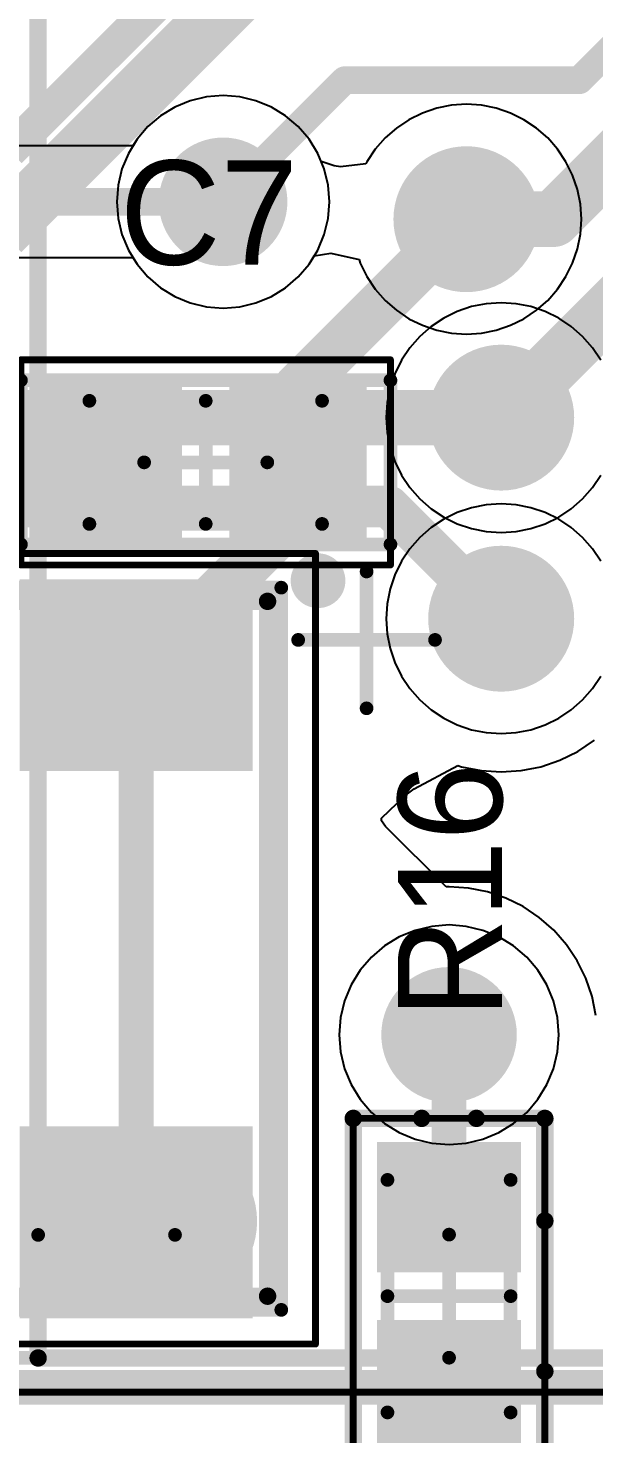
# Model space of a CAD drawing. Header units: millimetres. Extents: x 5.97 to 14.78, y 3.86 to 11.35.
# Drawn here: x 11.1826 to 11.3454, y 7.4865 to 7.8911 of the extents above; entities that cross this region are included whole.
import ezdxf

# ---------------------------------------------------------------- set-up
doc = ezdxf.new("R2010")
doc.units = ezdxf.units.MM
doc.header["$MEASUREMENT"] = 0
for name, color, linetype in [('BottomLayer', 5, 'Continuous'), ('BottomOverlay', 54, 'Continuous'), ('Mechanical13', 56, 'Continuous'), ('Mechanical15', 56, 'Continuous'), ('MidLayer1', 16, 'Continuous'), ('MidLayer2', 76, 'Continuous'), ('MultiLayer', 9, 'Continuous'), ('TopLayer', 1, 'Continuous'), ('TopOverlay', 2, 'Continuous'), ('TopPaste', 8, 'Continuous'), ('TopSolder', 216, 'Continuous')]:
    doc.layers.add(name, color=color, linetype=linetype)

# ---------------------------------------------------------------- blocks, each defined once
blk = doc.blocks.new('XOSC_7X5___136')
at = {"layer": 'Mechanical13', "const_width": 0.00394}
for points in [[(0.14173, 0.10394), (-0.14173, 0.10394)], [(-0.14173, 0.10394), (-0.14173, -0.10394)], [(0.14173, 0.10394), (0.14173, -0.10394)], [(0.14173, -0.10394), (-0.14173, -0.10394)]]:
    blk.add_lwpolyline(points, dxfattribs=at)
at = {"layer": 'Mechanical13', "const_width": 0.00197}
for points in [[(-0.14272, 0.10394, 1), (-0.14075, 0.10394, 1)], [(-0.14272, 0.10394, 1), (-0.14075, 0.10394, 1)], [(0.14075, 0.10394, 1), (0.14272, 0.10394, 1)], [(0.14075, 0.10394, 1), (0.14272, 0.10394, 1)], [(-0.14272, -0.10394, 1), (-0.14075, -0.10394, 1)], [(-0.14272, -0.10394, 1), (-0.14075, -0.10394, 1)], [(0.14075, -0.10394, 1), (0.14272, -0.10394, 1)], [(0.14075, -0.10394, 1), (0.14272, -0.10394, 1)]]:
    blk.add_lwpolyline(points, format="xyb", close=True, dxfattribs=at)
at = {"layer": 'Mechanical15'}
for points, const_width in [([(0.15157, 0.11378), (-0.15157, 0.11378)], 0.00197), ([(-0.15157, 0.11378), (-0.15157, -0.11378)], 0.00197), ([(0.15157, 0.11378), (0.15157, -0.11378)], 0.00197), ([(0, 0.01969), (0, -0.01969)], 0.00394), ([(0.01969, 0), (-0.01969, 0)], 0.00394), ([(0.15157, -0.11378), (-0.15157, -0.11378)], 0.00197)]:
    blk.add_lwpolyline(points, dxfattribs=dict(at, const_width=const_width))
for points, const_width in [([(-0.15207, 0.11378, 1), (-0.15108, 0.11378, 1)], 0.000984), ([(-0.15207, 0.11378, 1), (-0.15108, 0.11378, 1)], 0.000984), ([(0.15108, 0.11378, 1), (0.15207, 0.11378, 1)], 0.000984), ([(0.15108, 0.11378, 1), (0.15207, 0.11378, 1)], 0.000984), ([(-0.00098, 0.01969, 1), (0.00098, 0.01969, 1)], 0.00197), ([(-0.02067, 0, 1), (-0.0187, 0, 1)], 0.00197), ([(0.0187, 0, 1), (0.02067, 0, 1)], 0.00197), ([(-0.00098, -0.01969, 1), (0.00098, -0.01969, 1)], 0.00197), ([(-0.15207, -0.11378, 1), (-0.15108, -0.11378, 1)], 0.000984), ([(-0.15207, -0.11378, 1), (-0.15108, -0.11378, 1)], 0.000984), ([(0.15108, -0.11378, 1), (0.15207, -0.11378, 1)], 0.000984), ([(0.15108, -0.11378, 1), (0.15207, -0.11378, 1)], 0.000984)]:
    blk.add_lwpolyline(points, format="xyb", close=True, dxfattribs=dict(at, const_width=const_width))
at = {"layer": 'TopLayer'}
for points in [[(-0.06949, 0.05413), (-0.06949, 0.10335), (-0.13051, 0.05413), (-0.13051, 0.10335)], [(0.13051, 0.05413), (0.13051, 0.10335), (0.06949, 0.05413), (0.06949, 0.10335)], [(-0.06949, -0.10335), (-0.06949, -0.05413), (-0.13051, -0.10335), (-0.13051, -0.05413)], [(0.13051, -0.10335), (0.13051, -0.05413), (0.06949, -0.10335), (0.06949, -0.05413)]]:
    blk.add_solid(points, dxfattribs=at)
at = {"layer": 'TopOverlay', "const_width": 0.005}
for points in [[(-0.13779, 0.10001), (-0.1378, 0.1)], [(-0.1378, 0.1), (-0.1378, -0.1)], [(0.1378, 0.10001), (-0.13779, 0.10001)], [(0.1378, 0.10001), (0.1378, -0.1)], [(0.1378, -0.1), (-0.13778, -0.1)]]:
    blk.add_lwpolyline(points, dxfattribs=at)
at = {"layer": 'TopOverlay'}
for points, const_width in [([(-0.13905, 0.1, 1), (-0.13655, 0.1, 1)], 0.0025), ([(-0.13905, 0.1, 1), (-0.13655, 0.1, 1)], 0.0025), ([(-0.13904, 0.10001, 1), (-0.13654, 0.10001, 1)], 0.0025), ([(-0.13904, 0.10001, 1), (-0.13654, 0.10001, 1)], 0.0025), ([(0.13655, 0.10001, 1), (0.13905, 0.10001, 1)], 0.0025), ([(0.13655, 0.10001, 1), (0.13905, 0.10001, 1)], 0.0025), ([(-0.14837, -0.10594, 1), (-0.15625, -0.10594, 1)], 0.00787), ([(-0.13905, -0.1, 1), (-0.13655, -0.1, 1)], 0.0025), ([(-0.13903, -0.1, 1), (-0.13653, -0.1, 1)], 0.0025), ([(0.13655, -0.1, 1), (0.13905, -0.1, 1)], 0.0025), ([(0.13655, -0.1, 1), (0.13905, -0.1, 1)], 0.0025), ([(-0.15821, -0.10594, 1), (-0.15428, -0.10594, 1)], 0.00394), ([(-0.15034, -0.10594, 1), (-0.1464, -0.10594, 1)], 0.00394)]:
    blk.add_lwpolyline(points, format="xyb", close=True, dxfattribs=dict(at, const_width=const_width))
at = {"layer": 'TopPaste'}
for points in [[(-0.06649, 0.05113), (-0.06649, 0.10635), (-0.13351, 0.05113), (-0.13351, 0.10635)], [(0.13351, 0.05113), (0.13351, 0.10635), (0.06649, 0.05113), (0.06649, 0.10635)], [(-0.06649, -0.10635), (-0.06649, -0.05113), (-0.13351, -0.10635), (-0.13351, -0.05113)], [(0.13351, -0.10635), (0.13351, -0.05113), (0.06649, -0.10635), (0.06649, -0.05113)]]:
    blk.add_solid(points, dxfattribs=at)
at = {"layer": 'TopSolder'}
for points in [[(-0.06699, 0.05163), (-0.06699, 0.10585), (-0.13301, 0.05163), (-0.13301, 0.10585)], [(0.13301, 0.05163), (0.13301, 0.10585), (0.06699, 0.05163), (0.06699, 0.10585)], [(-0.06699, -0.10585), (-0.06699, -0.05163), (-0.13301, -0.10585), (-0.13301, -0.05163)], [(0.13301, -0.10585), (0.13301, -0.05163), (0.06699, -0.10585), (0.06699, -0.05163)]]:
    blk.add_solid(points, dxfattribs=at)
blk = doc.blocks.new('28_SSOP_B_181')
at = {"layer": 'BottomOverlay', "const_width": 0.005}
for points in [[(-0.09449, -0.20669), (-0.09449, 0.20669)], [(-0.09449, -0.20669), (0.09449, -0.20669)]]:
    blk.add_lwpolyline(points, dxfattribs=at)
at = {"layer": 'BottomOverlay'}
for points, const_width in [([(-0.04331, -0.16732, 1), (-0.06693, -0.16732, 1)], 0.02362), ([(-0.07283, -0.16732, 1), (-0.06102, -0.16732, 1)], 0.01181), ([(-0.04921, -0.16732, 1), (-0.0374, -0.16732, 1)], 0.01181), ([(-0.09574, -0.20669, 1), (-0.09324, -0.20669, 1)], 0.0025), ([(-0.09574, -0.20669, 1), (-0.09324, -0.20669, 1)], 0.0025)]:
    blk.add_lwpolyline(points, format="xyb", close=True, dxfattribs=dict(at, const_width=const_width))
at = {"layer": 'Mechanical13'}
for points, const_width in [([(-0.05512, -0.17126, 1), (-0.09449, -0.17126, 1)], 0.00394), ([(-0.09547, -0.17126, 1), (-0.0935, -0.17126, 1)], 0.00197), ([(-0.0561, -0.17126, 1), (-0.05413, -0.17126, 1)], 0.00197)]:
    blk.add_lwpolyline(points, format="xyb", close=True, dxfattribs=dict(at, const_width=const_width))
at = {"layer": 'Mechanical13', "const_width": 0.00394}
blk.add_lwpolyline([(-0.11024, -0.20669), (0.11024, -0.20669)], dxfattribs=at)
at = {"layer": 'Mechanical15'}
for points, const_width in [([(0, -0.01969), (0, 0.01969)], 0.00394), ([(-0.01969, 0), (0.01969, 0)], 0.00394), ([(-0.18504, -0.21654), (0.18504, -0.21654)], 0.00197)]:
    blk.add_lwpolyline(points, dxfattribs=dict(at, const_width=const_width))
at = {"layer": 'Mechanical15', "const_width": 0.00197}
for points in [[(-0.00098, 0.01969, 1), (0.00098, 0.01969, 1)], [(-0.02067, 0, 1), (-0.0187, 0, 1)], [(0.0187, 0, 1), (0.02067, 0, 1)], [(-0.00098, -0.01969, 1), (0.00098, -0.01969, 1)]]:
    blk.add_lwpolyline(points, format="xyb", close=True, dxfattribs=at)
blk = doc.blocks.new('0603C_215')
at = {"layer": 'Mechanical13', "const_width": 0.00394}
for points in [[(-0.03346, -0.01772), (-0.03346, 0.01772)], [(-0.03346, 0.01772), (0.03346, 0.01772)], [(0.03346, -0.01772), (0.03346, 0.01772)], [(-0.03346, -0.01772), (0.03346, -0.01772)]]:
    blk.add_lwpolyline(points, dxfattribs=at)
at = {"layer": 'Mechanical13', "const_width": 0.00197}
for points in [[(-0.03445, 0.01772, 1), (-0.03248, 0.01772, 1)], [(-0.03445, 0.01772, 1), (-0.03248, 0.01772, 1)], [(0.03248, 0.01772, 1), (0.03445, 0.01772, 1)], [(0.03248, 0.01772, 1), (0.03445, 0.01772, 1)], [(-0.03445, -0.01772, 1), (-0.03248, -0.01772, 1)], [(-0.03445, -0.01772, 1), (-0.03248, -0.01772, 1)], [(0.03248, -0.01772, 1), (0.03445, -0.01772, 1)], [(0.03248, -0.01772, 1), (0.03445, -0.01772, 1)]]:
    blk.add_lwpolyline(points, format="xyb", close=True, dxfattribs=at)
at = {"layer": 'Mechanical15'}
for points, const_width in [([(-0.05315, 0.02953), (-0.05315, -0.02953)], 0.00197), ([(-0.05315, 0.02953), (0.05315, 0.02953)], 0.00197), ([(0.05315, -0.02953), (0.05315, 0.02953)], 0.00197), ([(0, -0.01772), (0, 0.01772)], 0.00394), ([(-0.01772, 0), (0.01772, 0)], 0.00394), ([(-0.05315, -0.02953), (0.05315, -0.02953)], 0.00197)]:
    blk.add_lwpolyline(points, dxfattribs=dict(at, const_width=const_width))
for points, const_width in [([(-0.05364, 0.02953, 1), (-0.05266, 0.02953, 1)], 0.000984), ([(-0.05364, 0.02953, 1), (-0.05266, 0.02953, 1)], 0.000984), ([(0.05266, 0.02953, 1), (0.05364, 0.02953, 1)], 0.000984), ([(0.05266, 0.02953, 1), (0.05364, 0.02953, 1)], 0.000984), ([(-0.00098, 0.01772, 1), (0.00098, 0.01772, 1)], 0.00197), ([(-0.0187, 0, 1), (-0.01673, 0, 1)], 0.00197), ([(0.01673, 0, 1), (0.0187, 0, 1)], 0.00197), ([(-0.00098, -0.01772, 1), (0.00098, -0.01772, 1)], 0.00197), ([(-0.05364, -0.02953, 1), (-0.05266, -0.02953, 1)], 0.000984), ([(-0.05364, -0.02953, 1), (-0.05266, -0.02953, 1)], 0.000984), ([(0.05266, -0.02953, 1), (0.05364, -0.02953, 1)], 0.000984), ([(0.05266, -0.02953, 1), (0.05364, -0.02953, 1)], 0.000984)]:
    blk.add_lwpolyline(points, format="xyb", close=True, dxfattribs=dict(at, const_width=const_width))
at = {"layer": 'TopLayer'}
for points in [[(-0.00984, -0.0187), (-0.00984, 0.0187), (-0.04331, -0.0187), (-0.04331, 0.0187)], [(0.04331, -0.0187), (0.04331, 0.0187), (0.00984, -0.0187), (0.00984, 0.0187)]]:
    blk.add_solid(points, dxfattribs=at)
at = {"layer": 'TopOverlay', "const_width": 0.00394}
for points in [[(-0.05315, 0.02362), (0.05315, 0.02362)], [(-0.05315, -0.02362), (-0.05315, 0.02362)], [(0.05315, -0.02362), (0.05315, 0.02362)], [(-0.05315, -0.02362), (0.05315, -0.02362)]]:
    blk.add_lwpolyline(points, dxfattribs=at)
at = {"layer": 'TopOverlay', "const_width": 0.00197}
for points in [[(-0.05413, 0.02362, 1), (-0.05217, 0.02362, 1)], [(-0.05413, 0.02362, 1), (-0.05217, 0.02362, 1)], [(0.05217, 0.02362, 1), (0.05413, 0.02362, 1)], [(0.05217, 0.02362, 1), (0.05413, 0.02362, 1)], [(-0.05413, -0.02362, 1), (-0.05217, -0.02362, 1)], [(-0.05413, -0.02362, 1), (-0.05217, -0.02362, 1)], [(0.05217, -0.02362, 1), (0.05413, -0.02362, 1)], [(0.05217, -0.02362, 1), (0.05413, -0.02362, 1)]]:
    blk.add_lwpolyline(points, format="xyb", close=True, dxfattribs=at)
at = {"layer": 'TopPaste'}
for points in [[(-0.00684, -0.0217), (-0.00684, 0.0217), (-0.04631, -0.0217), (-0.04631, 0.0217)], [(0.04631, -0.0217), (0.04631, 0.0217), (0.00684, -0.0217), (0.00684, 0.0217)]]:
    blk.add_solid(points, dxfattribs=at)
at = {"layer": 'TopSolder'}
for points in [[(-0.00734, -0.0212), (-0.00734, 0.0212), (-0.04581, -0.0212), (-0.04581, 0.0212)], [(0.04581, -0.0212), (0.04581, 0.0212), (0.00734, -0.0212), (0.00734, 0.0212)]]:
    blk.add_solid(points, dxfattribs=at)
blk = doc.blocks.new('0603R_235')
at = {"layer": 'Mechanical13', "const_width": 0.00394}
for points in [[(-0.03346, 0.01772), (-0.03346, -0.01772)], [(-0.03346, 0.01772), (0.03346, 0.01772)], [(0.03346, 0.01772), (0.03346, -0.01772)], [(-0.03346, -0.01772), (0.03346, -0.01772)]]:
    blk.add_lwpolyline(points, dxfattribs=at)
at = {"layer": 'Mechanical13', "const_width": 0.00197}
for points in [[(-0.03445, 0.01772, 1), (-0.03248, 0.01772, 1)], [(-0.03445, 0.01772, 1), (-0.03248, 0.01772, 1)], [(0.03248, 0.01772, 1), (0.03445, 0.01772, 1)], [(0.03248, 0.01772, 1), (0.03445, 0.01772, 1)], [(-0.03445, -0.01772, 1), (-0.03248, -0.01772, 1)], [(-0.03445, -0.01772, 1), (-0.03248, -0.01772, 1)], [(0.03248, -0.01772, 1), (0.03445, -0.01772, 1)], [(0.03248, -0.01772, 1), (0.03445, -0.01772, 1)]]:
    blk.add_lwpolyline(points, format="xyb", close=True, dxfattribs=at)
at = {"layer": 'Mechanical15'}
for points, const_width in [([(-0.05118, 0.02756), (-0.05118, -0.02756)], 0.00197), ([(0.05118, 0.02756), (-0.05118, 0.02756)], 0.00197), ([(0.05118, 0.02756), (0.05118, -0.02756)], 0.00197), ([(0, 0.01772), (0, -0.01772)], 0.00394), ([(-0.01772, 0), (0.01772, 0)], 0.00394), ([(-0.05118, -0.02756), (0.05118, -0.02756)], 0.00197)]:
    blk.add_lwpolyline(points, dxfattribs=dict(at, const_width=const_width))
for points, const_width in [([(-0.05167, 0.02756, 1), (-0.05069, 0.02756, 1)], 0.000984), ([(-0.05167, 0.02756, 1), (-0.05069, 0.02756, 1)], 0.000984), ([(0.05069, 0.02756, 1), (0.05167, 0.02756, 1)], 0.000984), ([(0.05069, 0.02756, 1), (0.05167, 0.02756, 1)], 0.000984), ([(-0.00098, 0.01772, 1), (0.00098, 0.01772, 1)], 0.00197), ([(-0.0187, 0, 1), (-0.01673, 0, 1)], 0.00197), ([(0.01673, 0, 1), (0.0187, 0, 1)], 0.00197), ([(-0.00098, -0.01772, 1), (0.00098, -0.01772, 1)], 0.00197), ([(-0.05167, -0.02756, 1), (-0.05069, -0.02756, 1)], 0.000984), ([(-0.05167, -0.02756, 1), (-0.05069, -0.02756, 1)], 0.000984), ([(0.05069, -0.02756, 1), (0.05167, -0.02756, 1)], 0.000984), ([(0.05069, -0.02756, 1), (0.05167, -0.02756, 1)], 0.000984)]:
    blk.add_lwpolyline(points, format="xyb", close=True, dxfattribs=dict(at, const_width=const_width))
at = {"layer": 'TopLayer'}
for points in [[(-0.00984, -0.01772), (-0.00984, 0.01772), (-0.04134, -0.01772), (-0.04134, 0.01772)], [(0.04134, -0.01772), (0.04134, 0.01772), (0.00984, -0.01772), (0.00984, 0.01772)]]:
    blk.add_solid(points, dxfattribs=at)
at = {"layer": 'TopOverlay', "const_width": 0.005}
for points in [[(-0.05118, 0.02756), (-0.05118, 0.00787)], [(-0.05118, 0.02756), (-0.02165, 0.02756)], [(-0.02165, 0.02756), (0.02165, 0.02756)], [(0.05118, 0.02756), (0.02165, 0.02756)], [(0.05118, 0.02756), (0.05118, -0.02756)], [(-0.05118, 0.00787), (-0.05118, -0.00787)], [(-0.05118, -0.00787), (-0.05118, -0.02756)], [(-0.05118, -0.02756), (0.05118, -0.02756)]]:
    blk.add_lwpolyline(points, dxfattribs=at)
at = {"layer": 'TopOverlay', "const_width": 0.0025}
for points in [[(-0.05243, 0.02756, 1), (-0.04993, 0.02756, 1)], [(-0.05243, 0.02756, 1), (-0.04993, 0.02756, 1)], [(-0.0229, 0.02756, 1), (-0.0204, 0.02756, 1)], [(-0.0229, 0.02756, 1), (-0.0204, 0.02756, 1)], [(0.0204, 0.02756, 1), (0.0229, 0.02756, 1)], [(0.0204, 0.02756, 1), (0.0229, 0.02756, 1)], [(0.04993, 0.02756, 1), (0.05243, 0.02756, 1)], [(0.04993, 0.02756, 1), (0.05243, 0.02756, 1)], [(-0.05243, 0.00787, 1), (-0.04993, 0.00787, 1)], [(-0.05243, 0.00787, 1), (-0.04993, 0.00787, 1)], [(-0.05243, -0.00787, 1), (-0.04993, -0.00787, 1)], [(-0.05243, -0.00787, 1), (-0.04993, -0.00787, 1)], [(-0.05243, -0.02756, 1), (-0.04993, -0.02756, 1)], [(-0.05243, -0.02756, 1), (-0.04993, -0.02756, 1)], [(0.04993, -0.02756, 1), (0.05243, -0.02756, 1)], [(0.04993, -0.02756, 1), (0.05243, -0.02756, 1)]]:
    blk.add_lwpolyline(points, format="xyb", close=True, dxfattribs=at)
at = {"layer": 'TopPaste'}
for points in [[(-0.00684, -0.02072), (-0.00684, 0.02072), (-0.04434, -0.02072), (-0.04434, 0.02072)], [(0.04434, -0.02072), (0.04434, 0.02072), (0.00684, -0.02072), (0.00684, 0.02072)]]:
    blk.add_solid(points, dxfattribs=at)
at = {"layer": 'TopSolder'}
for points in [[(-0.00734, -0.02022), (-0.00734, 0.02022), (-0.04384, -0.02022), (-0.04384, 0.02022)], [(0.04384, -0.02022), (0.04384, 0.02022), (0.00734, -0.02022), (0.00734, 0.02022)]]:
    blk.add_solid(points, dxfattribs=at)

msp = doc.modelspace()

# ---------------------------------------------------------------- linework, layer by layer
at = {"layer": 'BottomLayer'}
for points, const_width in [([(11.17726, 7.85575), (11.25122, 7.92971)], 0.01), ([(11.17712, 7.83016), (11.26922, 7.92226)], 0.01), ([(11.3412, 7.8761), (11.36643, 7.90134)], 0.008), ([(11.33372, 7.8361), (11.37896, 7.88134)], 0.016), ([(11.23872, 7.8411), (11.27372, 7.8761)], 0.008), ([(11.27372, 7.8761), (11.3412, 7.8761)], 0.008), ([(11.30872, 7.8361), (11.33372, 7.8361)], 0.016), ([(11.31872, 7.77898), (11.3699, 7.83016)], 0.016), ([(11.13728, 7.77898), (11.31872, 7.77898)], 0.016), ([(11.13728, 7.75339), (11.28644, 7.75339)], 0.012), ([(11.28644, 7.75339), (11.31872, 7.7211)], 0.012), ([(10.78911, 7.49989), (11.61111, 7.49989)], 0.01)]:
    msp.add_lwpolyline(points, dxfattribs=dict(at, const_width=const_width))
for points, const_width in [([(11.27172, 7.8761, 1), (11.27572, 7.8761, 1)], 0.004), ([(11.27172, 7.8761, 1), (11.27572, 7.8761, 1)], 0.004), ([(11.3392, 7.8761, 1), (11.3432, 7.8761, 1)], 0.004), ([(11.3392, 7.8761, 1), (11.3432, 7.8761, 1)], 0.004), ([(11.23247, 7.8411, 1), (11.24497, 7.8411, 1)], 0.0125), ([(11.30172, 7.8361, 1), (11.31572, 7.8361, 1)], 0.014), ([(11.23672, 7.8411, 1), (11.24072, 7.8411, 1)], 0.004), ([(11.30472, 7.8361, 1), (11.31272, 7.8361, 1)], 0.008), ([(11.32972, 7.8361, 1), (11.33772, 7.8361, 1)], 0.008), ([(11.32972, 7.8361, 1), (11.33772, 7.8361, 1)], 0.008), ([(11.31172, 7.77898, 1), (11.32572, 7.77898, 1)], 0.014), ([(11.31472, 7.77898, 1), (11.32272, 7.77898, 1)], 0.008), ([(11.31472, 7.77898, 1), (11.32272, 7.77898, 1)], 0.008), ([(11.28344, 7.75339, 1), (11.28944, 7.75339, 1)], 0.006), ([(11.28344, 7.75339, 1), (11.28944, 7.75339, 1)], 0.006), ([(11.31172, 7.7211, 1), (11.32572, 7.7211, 1)], 0.014), ([(11.31572, 7.7211, 1), (11.32172, 7.7211, 1)], 0.006), ([(11.29747, 7.60134, 1), (11.30997, 7.60134, 1)], 0.0125)]:
    msp.add_lwpolyline(points, format="xyb", close=True, dxfattribs=dict(at, const_width=const_width))
at = {"layer": 'MidLayer1'}
for p, q in [((11.22927, 7.8702), (11.22483, 7.86836)), ((11.23393, 7.87132), (11.22927, 7.8702)), ((11.23872, 7.8717), (11.23393, 7.87132)), ((11.24351, 7.87132), (11.23872, 7.8717)), ((11.24817, 7.8702), (11.24351, 7.87132)), ((11.25261, 7.86836), (11.24817, 7.8702)), ((11.22483, 7.86836), (11.22074, 7.86586)), ((11.2567, 7.86586), (11.25261, 7.86836)), ((11.29606, 7.86666), (11.29219, 7.86474)), ((11.30016, 7.86805), (11.29606, 7.86666)), ((11.3044, 7.86889), (11.30016, 7.86805)), ((11.30872, 7.86917), (11.3044, 7.86889)), ((11.31304, 7.86889), (11.30872, 7.86917)), ((11.31728, 7.86805), (11.31304, 7.86889)), ((11.32138, 7.86666), (11.31728, 7.86805)), ((11.32526, 7.86474), (11.32138, 7.86666)), ((11.21709, 7.86274), (11.21397, 7.85909)), ((11.22074, 7.86586), (11.21709, 7.86274)), ((11.26035, 7.86274), (11.2567, 7.86586)), ((11.26347, 7.85909), (11.26035, 7.86274)), ((11.28859, 7.86234), (11.28534, 7.85949)), ((11.29219, 7.86474), (11.28859, 7.86234)), ((11.32885, 7.86234), (11.32526, 7.86474)), ((11.33211, 7.85949), (11.32885, 7.86234)), ((11.21397, 7.85909), (11.21146, 7.85499)), ((11.26598, 7.85499), (11.26347, 7.85909)), ((11.28534, 7.85949), (11.28248, 7.85624)), ((11.33496, 7.85624), (11.33211, 7.85949)), ((11.21146, 7.85499), (11.20962, 7.85056)), ((11.26691, 7.85274), (11.26598, 7.85499)), ((11.28248, 7.85624), (11.28008, 7.85264)), ((11.33736, 7.85264), (11.33496, 7.85624)), ((11.20962, 7.85056), (11.2085, 7.84589)), ((11.27065, 7.85142), (11.26691, 7.85274)), ((11.27254, 7.85115), (11.27065, 7.85142)), ((11.2798, 7.85206), (11.27254, 7.85115)), ((11.28008, 7.85264), (11.2798, 7.85206)), ((11.33927, 7.84876), (11.33736, 7.85264)), ((11.34066, 7.84466), (11.33927, 7.84876)), ((11.2085, 7.84589), (11.20813, 7.8411)), ((11.34151, 7.84042), (11.34066, 7.84466)), ((11.20813, 7.8411), (11.2085, 7.83632)), ((11.34179, 7.8361), (11.34151, 7.84042)), ((11.2085, 7.83632), (11.20962, 7.83165)), ((11.34151, 7.83179), (11.34179, 7.8361)), ((11.20962, 7.83165), (11.21146, 7.82721)), ((11.34066, 7.82754), (11.34151, 7.83179)), ((11.21146, 7.82721), (11.21397, 7.82312)), ((11.26494, 7.82552), (11.26973, 7.82634)), ((11.26973, 7.82634), (11.27783, 7.82445)), ((11.33927, 7.82345), (11.34066, 7.82754)), ((11.21397, 7.82312), (11.21709, 7.81947)), ((11.26035, 7.81947), (11.26347, 7.82312)), ((11.26347, 7.82312), (11.26494, 7.82552)), ((11.27783, 7.82445), (11.27817, 7.82345)), ((11.27817, 7.82345), (11.28008, 7.81957)), ((11.33736, 7.81957), (11.33927, 7.82345)), ((11.21709, 7.81947), (11.22074, 7.81635)), ((11.2567, 7.81635), (11.26035, 7.81947)), ((11.28008, 7.81957), (11.28248, 7.81597)), ((11.33496, 7.81597), (11.33736, 7.81957)), ((11.22074, 7.81635), (11.22483, 7.81384)), ((11.22483, 7.81384), (11.22927, 7.81201)), ((11.24817, 7.81201), (11.25261, 7.81384)), ((11.25261, 7.81384), (11.2567, 7.81635)), ((11.28248, 7.81597), (11.28534, 7.81272)), ((11.33211, 7.81272), (11.33496, 7.81597)), ((11.22927, 7.81201), (11.23393, 7.81089)), ((11.23393, 7.81089), (11.23872, 7.81051)), ((11.23872, 7.81051), (11.24351, 7.81089)), ((11.24351, 7.81089), (11.24817, 7.81201)), ((11.28534, 7.81272), (11.28859, 7.80987)), ((11.28859, 7.80987), (11.29219, 7.80746)), ((11.32526, 7.80746), (11.32885, 7.80987)), ((11.32885, 7.80987), (11.33211, 7.81272)), ((11.29219, 7.80746), (11.29606, 7.80555)), ((11.29606, 7.80555), (11.30016, 7.80416)), ((11.31728, 7.80416), (11.32138, 7.80555)), ((11.32138, 7.80555), (11.32526, 7.80746)), ((11.30016, 7.80416), (11.3044, 7.80332)), ((11.3044, 7.80332), (11.30872, 7.80303)), ((11.30872, 7.80303), (11.31304, 7.80332)), ((11.31304, 7.80332), (11.31728, 7.80416)), ((11.31016, 7.75305), (11.30606, 7.75166)), ((11.3144, 7.75389), (11.31016, 7.75305)), ((11.31872, 7.75417), (11.3144, 7.75389)), ((11.32304, 7.75389), (11.31872, 7.75417)), ((11.32728, 7.75305), (11.32304, 7.75389)), ((11.33138, 7.75166), (11.32728, 7.75305)), ((11.30219, 7.74974), (11.29859, 7.74734)), ((11.30606, 7.75166), (11.30219, 7.74974)), ((11.33526, 7.74974), (11.33138, 7.75166)), ((11.33885, 7.74734), (11.33526, 7.74974)), ((11.29859, 7.74734), (11.29534, 7.74449)), ((11.34211, 7.74449), (11.33885, 7.74734)), ((11.29248, 7.74124), (11.29008, 7.73764)), ((11.29534, 7.74449), (11.29248, 7.74124)), ((11.34496, 7.74124), (11.34211, 7.74449)), ((11.34736, 7.73764), (11.34496, 7.74124)), ((11.29008, 7.73764), (11.28817, 7.73376)), ((11.28817, 7.73376), (11.28678, 7.72966)), ((11.28678, 7.72966), (11.28593, 7.72542)), ((11.28593, 7.72542), (11.28565, 7.7211)), ((11.28565, 7.7211), (11.28593, 7.71679)), ((11.28593, 7.71679), (11.28678, 7.71254)), ((11.28678, 7.71254), (11.28817, 7.70845)), ((11.28817, 7.70845), (11.29008, 7.70457)), ((11.29008, 7.70457), (11.29248, 7.70097)), ((11.34496, 7.70097), (11.34736, 7.70457)), ((11.29248, 7.70097), (11.29534, 7.69772)), ((11.34211, 7.69772), (11.34496, 7.70097)), ((11.29534, 7.69772), (11.29859, 7.69487)), ((11.33885, 7.69487), (11.34211, 7.69772)), ((11.29859, 7.69487), (11.30219, 7.69246)), ((11.30219, 7.69246), (11.30606, 7.69055)), ((11.33138, 7.69055), (11.33526, 7.69246)), ((11.33526, 7.69246), (11.33885, 7.69487)), ((11.30606, 7.69055), (11.31016, 7.68916)), ((11.31016, 7.68916), (11.3144, 7.68832)), ((11.3144, 7.68832), (11.31872, 7.68803)), ((11.31872, 7.68803), (11.32304, 7.68832)), ((11.32304, 7.68832), (11.32728, 7.68916)), ((11.32728, 7.68916), (11.33138, 7.69055)), ((11.29878, 7.63255), (11.29396, 7.63139)), ((11.30372, 7.63294), (11.29878, 7.63255)), ((11.30866, 7.63255), (11.30372, 7.63294)), ((11.31348, 7.63139), (11.30866, 7.63255)), ((11.28938, 7.62949), (11.28515, 7.6269)), ((11.29396, 7.63139), (11.28938, 7.62949)), ((11.31807, 7.62949), (11.31348, 7.63139)), ((11.32229, 7.6269), (11.31807, 7.62949)), ((11.28138, 7.62368), (11.27816, 7.61991)), ((11.28515, 7.6269), (11.28138, 7.62368)), ((11.32606, 7.62368), (11.32229, 7.6269)), ((11.32928, 7.61991), (11.32606, 7.62368)), ((11.27816, 7.61991), (11.27557, 7.61568)), ((11.33187, 7.61568), (11.32928, 7.61991)), ((11.27557, 7.61568), (11.27367, 7.6111)), ((11.33377, 7.6111), (11.33187, 7.61568)), ((11.27367, 7.6111), (11.27251, 7.60628)), ((11.33493, 7.60628), (11.33377, 7.6111)), ((11.27251, 7.60628), (11.27212, 7.60134)), ((11.33532, 7.60134), (11.33493, 7.60628)), ((11.27212, 7.60134), (11.27251, 7.5964)), ((11.33493, 7.5964), (11.33532, 7.60134)), ((11.27251, 7.5964), (11.27367, 7.59157)), ((11.33377, 7.59157), (11.33493, 7.5964)), ((11.27367, 7.59157), (11.27557, 7.58699)), ((11.33187, 7.58699), (11.33377, 7.59157)), ((11.27557, 7.58699), (11.27816, 7.58277)), ((11.32928, 7.58277), (11.33187, 7.58699)), ((11.27816, 7.58277), (11.28138, 7.579)), ((11.28138, 7.579), (11.28515, 7.57578)), ((11.32229, 7.57578), (11.32606, 7.579)), ((11.32606, 7.579), (11.32928, 7.58277)), ((11.28515, 7.57578), (11.28938, 7.57318)), ((11.31807, 7.57318), (11.32229, 7.57578)), ((11.28938, 7.57318), (11.29396, 7.57129)), ((11.29396, 7.57129), (11.29878, 7.57013)), ((11.30866, 7.57013), (11.31348, 7.57129)), ((11.31348, 7.57129), (11.31807, 7.57318)), ((11.29878, 7.57013), (11.30372, 7.56974)), ((11.30372, 7.56974), (11.30866, 7.57013))]:
    msp.add_line(p, q, dxfattribs=at)
for points, const_width in [([(11.22947, 7.8411, 1), (11.24797, 7.8411, 1)], 0.0185), ([(11.29822, 7.8361, 1), (11.31922, 7.8361, 1)], 0.021), ([(11.30822, 7.77898, 1), (11.32922, 7.77898, 1)], 0.021), ([(11.30822, 7.7211, 1), (11.32922, 7.7211, 1)], 0.021), ([(11.29397, 7.60134, 1), (11.31347, 7.60134, 1)], 0.0195)]:
    msp.add_lwpolyline(points, format="xyb", close=True, dxfattribs=dict(at, const_width=const_width))
at = {"layer": 'MidLayer2'}
for p, q in [((11.22927, 7.8702), (11.22483, 7.86836)), ((11.23393, 7.87132), (11.22927, 7.8702)), ((11.23872, 7.8717), (11.23393, 7.87132)), ((11.24351, 7.87132), (11.23872, 7.8717)), ((11.24817, 7.8702), (11.24351, 7.87132)), ((11.25261, 7.86836), (11.24817, 7.8702)), ((11.22483, 7.86836), (11.22074, 7.86586)), ((11.2567, 7.86586), (11.25261, 7.86836)), ((11.21709, 7.86274), (11.21397, 7.85909)), ((11.22074, 7.86586), (11.21709, 7.86274)), ((11.26035, 7.86274), (11.2567, 7.86586)), ((11.26347, 7.85909), (11.26035, 7.86274)), ((11.21397, 7.85909), (11.2128, 7.85718)), ((11.26598, 7.85499), (11.26347, 7.85909)), ((11.2128, 7.85718), (11.02251, 7.85718)), ((11.26782, 7.85056), (11.26598, 7.85499)), ((11.26894, 7.84589), (11.26782, 7.85056)), ((11.26931, 7.8411), (11.26894, 7.84589)), ((11.26894, 7.83632), (11.26931, 7.8411)), ((11.26782, 7.83165), (11.26894, 7.83632)), ((11.26598, 7.82721), (11.26782, 7.83165)), ((11.26347, 7.82312), (11.26598, 7.82721)), ((11.10491, 7.82503), (11.2128, 7.82503)), ((11.2128, 7.82503), (11.21397, 7.82312)), ((11.21397, 7.82312), (11.21709, 7.81947)), ((11.26035, 7.81947), (11.26347, 7.82312)), ((11.21709, 7.81947), (11.22074, 7.81635)), ((11.2567, 7.81635), (11.26035, 7.81947)), ((11.22074, 7.81635), (11.22483, 7.81384)), ((11.22483, 7.81384), (11.22927, 7.81201)), ((11.24817, 7.81201), (11.25261, 7.81384)), ((11.25261, 7.81384), (11.2567, 7.81635)), ((11.22927, 7.81201), (11.23393, 7.81089)), ((11.23393, 7.81089), (11.23872, 7.81051)), ((11.23872, 7.81051), (11.24351, 7.81089)), ((11.24351, 7.81089), (11.24817, 7.81201)), ((11.30606, 7.80953), (11.30219, 7.80762)), ((11.31016, 7.81092), (11.30606, 7.80953)), ((11.3144, 7.81176), (11.31016, 7.81092)), ((11.31872, 7.81205), (11.3144, 7.81176)), ((11.32304, 7.81176), (11.31872, 7.81205)), ((11.32728, 7.81092), (11.32304, 7.81176)), ((11.33138, 7.80953), (11.32728, 7.81092)), ((11.33526, 7.80762), (11.33138, 7.80953)), ((11.30219, 7.80762), (11.29859, 7.80521)), ((11.33885, 7.80521), (11.33526, 7.80762)), ((11.29534, 7.80236), (11.29248, 7.79911)), ((11.29859, 7.80521), (11.29534, 7.80236)), ((11.34211, 7.80236), (11.33885, 7.80521)), ((11.34496, 7.79911), (11.34211, 7.80236)), ((11.29248, 7.79911), (11.29008, 7.79551)), ((11.34736, 7.79551), (11.34496, 7.79911)), ((11.29008, 7.79551), (11.28817, 7.79163)), ((11.28817, 7.79163), (11.28678, 7.78754)), ((11.28678, 7.78754), (11.28593, 7.78329)), ((11.28593, 7.78329), (11.28565, 7.77898)), ((11.28565, 7.77898), (11.28593, 7.77466)), ((11.28593, 7.77466), (11.28678, 7.77042)), ((11.28678, 7.77042), (11.28817, 7.76632)), ((11.28817, 7.76632), (11.29008, 7.76244)), ((11.29008, 7.76244), (11.29248, 7.75884)), ((11.34496, 7.75884), (11.34736, 7.76244)), ((11.29248, 7.75884), (11.29534, 7.75559)), ((11.34211, 7.75559), (11.34496, 7.75884)), ((11.29534, 7.75559), (11.29859, 7.75274)), ((11.33885, 7.75274), (11.34211, 7.75559)), ((11.29859, 7.75274), (11.30219, 7.75034)), ((11.30219, 7.75034), (11.30606, 7.74842)), ((11.33138, 7.74842), (11.33526, 7.75034)), ((11.33526, 7.75034), (11.33885, 7.75274)), ((11.30606, 7.74842), (11.31016, 7.74703)), ((11.31016, 7.74703), (11.3144, 7.74619)), ((11.3144, 7.74619), (11.31872, 7.74591)), ((11.31872, 7.74591), (11.32304, 7.74619)), ((11.32304, 7.74619), (11.32728, 7.74703)), ((11.32728, 7.74703), (11.33138, 7.74842))]:
    msp.add_line(p, q, dxfattribs=at)
for points, const_width in [([(11.22947, 7.8411, 1), (11.24797, 7.8411, 1)], 0.0185), ([(11.29822, 7.8361, 1), (11.31922, 7.8361, 1)], 0.021), ([(11.23672, 7.8411, 1), (11.24072, 7.8411, 1)], 0.004), ([(11.30822, 7.77898, 1), (11.32922, 7.77898, 1)], 0.021), ([(11.30822, 7.7211, 1), (11.32922, 7.7211, 1)], 0.021), ([(11.29397, 7.60134, 1), (11.31347, 7.60134, 1)], 0.0195)]:
    msp.add_lwpolyline(points, format="xyb", close=True, dxfattribs=dict(at, const_width=const_width))
at = {"layer": 'MidLayer2', "const_width": 0.008}
msp.add_lwpolyline([(11.02251, 7.8411), (11.23872, 7.8411)], dxfattribs=at)
at = {"layer": 'MultiLayer'}
for points, const_width in [([(11.22947, 7.8411, 1), (11.24797, 7.8411, 1)], 0.0185), ([(11.29822, 7.8361, 1), (11.31922, 7.8361, 1)], 0.021), ([(11.30822, 7.77898, 1), (11.32922, 7.77898, 1)], 0.021), ([(11.30822, 7.7211, 1), (11.32922, 7.7211, 1)], 0.021), ([(11.29397, 7.60134, 1), (11.31347, 7.60134, 1)], 0.0195)]:
    msp.add_lwpolyline(points, format="xyb", close=True, dxfattribs=dict(at, const_width=const_width))
at = {"layer": 'TopLayer'}
for p, q in [((11.34077, 7.68292), (11.34556, 7.68612)), ((11.33013, 7.67851), (11.33559, 7.68037)), ((11.33559, 7.68037), (11.34077, 7.68292)), ((11.29373, 7.67212), (11.30626, 7.67887)), ((11.30626, 7.67887), (11.30731, 7.67851)), ((11.30731, 7.67851), (11.31297, 7.67739)), ((11.31297, 7.67739), (11.31872, 7.67701)), ((11.31872, 7.67701), (11.32448, 7.67739)), ((11.32448, 7.67739), (11.33013, 7.67851)), ((11.29102, 7.67011), (11.29373, 7.67212)), ((11.28426, 7.6637), (11.29102, 7.67011)), ((11.28426, 7.66292), (11.28426, 7.6637)), ((11.28541, 7.66133), (11.28426, 7.66292)), ((11.3029, 7.64388), (11.28541, 7.66133)), ((11.30372, 7.64393), (11.3029, 7.64388)), ((11.30928, 7.64357), (11.30372, 7.64393)), ((11.31474, 7.64248), (11.30928, 7.64357)), ((11.32002, 7.64069), (11.31474, 7.64248)), ((11.32502, 7.63822), (11.32002, 7.64069)), ((11.32965, 7.63513), (11.32502, 7.63822)), ((11.33384, 7.63145), (11.32965, 7.63513)), ((11.33751, 7.62727), (11.33384, 7.63145)), ((11.34061, 7.62263), (11.33751, 7.62727)), ((11.34307, 7.61764), (11.34061, 7.62263)), ((11.34486, 7.61236), (11.34307, 7.61764)), ((11.34595, 7.6069), (11.34486, 7.61236))]:
    msp.add_line(p, q, dxfattribs=at)
for points, const_width in [([(11.16122, 7.8236), (11.25872, 7.9211)], 0.01), ([(11.2603, 7.78768), (11.30872, 7.8361)], 0.014), ([(11.2603, 7.7661), (11.2603, 7.78768)], 0.014), ([(11.11746, 7.70484), (11.17872, 7.7661)], 0.014), ([(11.17872, 7.7661), (11.20715, 7.7661)], 0.014), ([(11.2603, 7.75142), (11.2603, 7.7661)], 0.014), ([(11.21372, 7.70484), (11.2603, 7.75142)], 0.014), ([(11.21372, 7.54736), (11.21372, 7.70484)], 0.01), ([(11.30372, 7.55169), (11.30372, 7.60134)], 0.01), ([(11.30328, 7.50007), (11.30372, 7.50051)], 0.008), ([(11.30328, 7.43406), (11.30328, 7.50007)], 0.008)]:
    msp.add_lwpolyline(points, dxfattribs=dict(at, const_width=const_width))
for points, const_width in [([(11.23247, 7.8411, 1), (11.24497, 7.8411, 1)], 0.0125), ([(11.30172, 7.8361, 1), (11.31572, 7.8361, 1)], 0.014), ([(11.30522, 7.8361, 1), (11.31222, 7.8361, 1)], 0.007), ([(11.2568, 7.78768, 1), (11.2638, 7.78768, 1)], 0.007), ([(11.2568, 7.78768, 1), (11.2638, 7.78768, 1)], 0.007), ([(11.31172, 7.77898, 1), (11.32572, 7.77898, 1)], 0.014), ([(11.17522, 7.7661, 1), (11.18222, 7.7661, 1)], 0.007), ([(11.17522, 7.7661, 1), (11.18222, 7.7661, 1)], 0.007), ([(11.20365, 7.7661, 1), (11.21065, 7.7661, 1)], 0.007), ([(11.2568, 7.7661, 1), (11.2638, 7.7661, 1)], 0.007), ([(11.2568, 7.7661, 1), (11.2638, 7.7661, 1)], 0.007), ([(11.2568, 7.75142, 1), (11.2638, 7.75142, 1)], 0.007), ([(11.2568, 7.75142, 1), (11.2638, 7.75142, 1)], 0.007), ([(11.31172, 7.7211, 1), (11.32572, 7.7211, 1)], 0.014), ([(11.21022, 7.70484, 1), (11.21722, 7.70484, 1)], 0.007), ([(11.21122, 7.70484, 1), (11.21622, 7.70484, 1)], 0.005), ([(11.29747, 7.60134, 1), (11.30997, 7.60134, 1)], 0.0125), ([(11.30122, 7.60134, 1), (11.30622, 7.60134, 1)], 0.005), ([(11.30122, 7.55169, 1), (11.30622, 7.55169, 1)], 0.005), ([(11.21122, 7.54736, 1), (11.21622, 7.54736, 1)], 0.005), ([(11.30128, 7.50007, 1), (11.30528, 7.50007, 1)], 0.004), ([(11.30128, 7.50007, 1), (11.30528, 7.50007, 1)], 0.004), ([(11.30172, 7.50051, 1), (11.30572, 7.50051, 1)], 0.004)]:
    msp.add_lwpolyline(points, format="xyb", close=True, dxfattribs=dict(at, const_width=const_width))

# ---------------------------------------------------------------- block references
for name, p, rotation in [('28_SSOP_B_181', (11.28, 7.715), 360), ('0603C_215', (11.23372, 7.7661), 360), ('XOSC_7X5___136', (11.11372, 7.6261), 180), ('0603R_235', (11.30372, 7.5261), 270)]:
    msp.add_blockref(name, p, dxfattribs=dict(rotation=rotation))

# ---------------------------------------------------------------- texts
at = {"layer": 'TopOverlay'}
msp.add_text('C7', height=0.03, dxfattribs=at).set_placement((11.209, 7.823))
msp.add_text('R16', height=0.03, rotation=90, dxfattribs=at).set_placement((11.319, 7.606))

doc.saveas('drawing.dxf')
